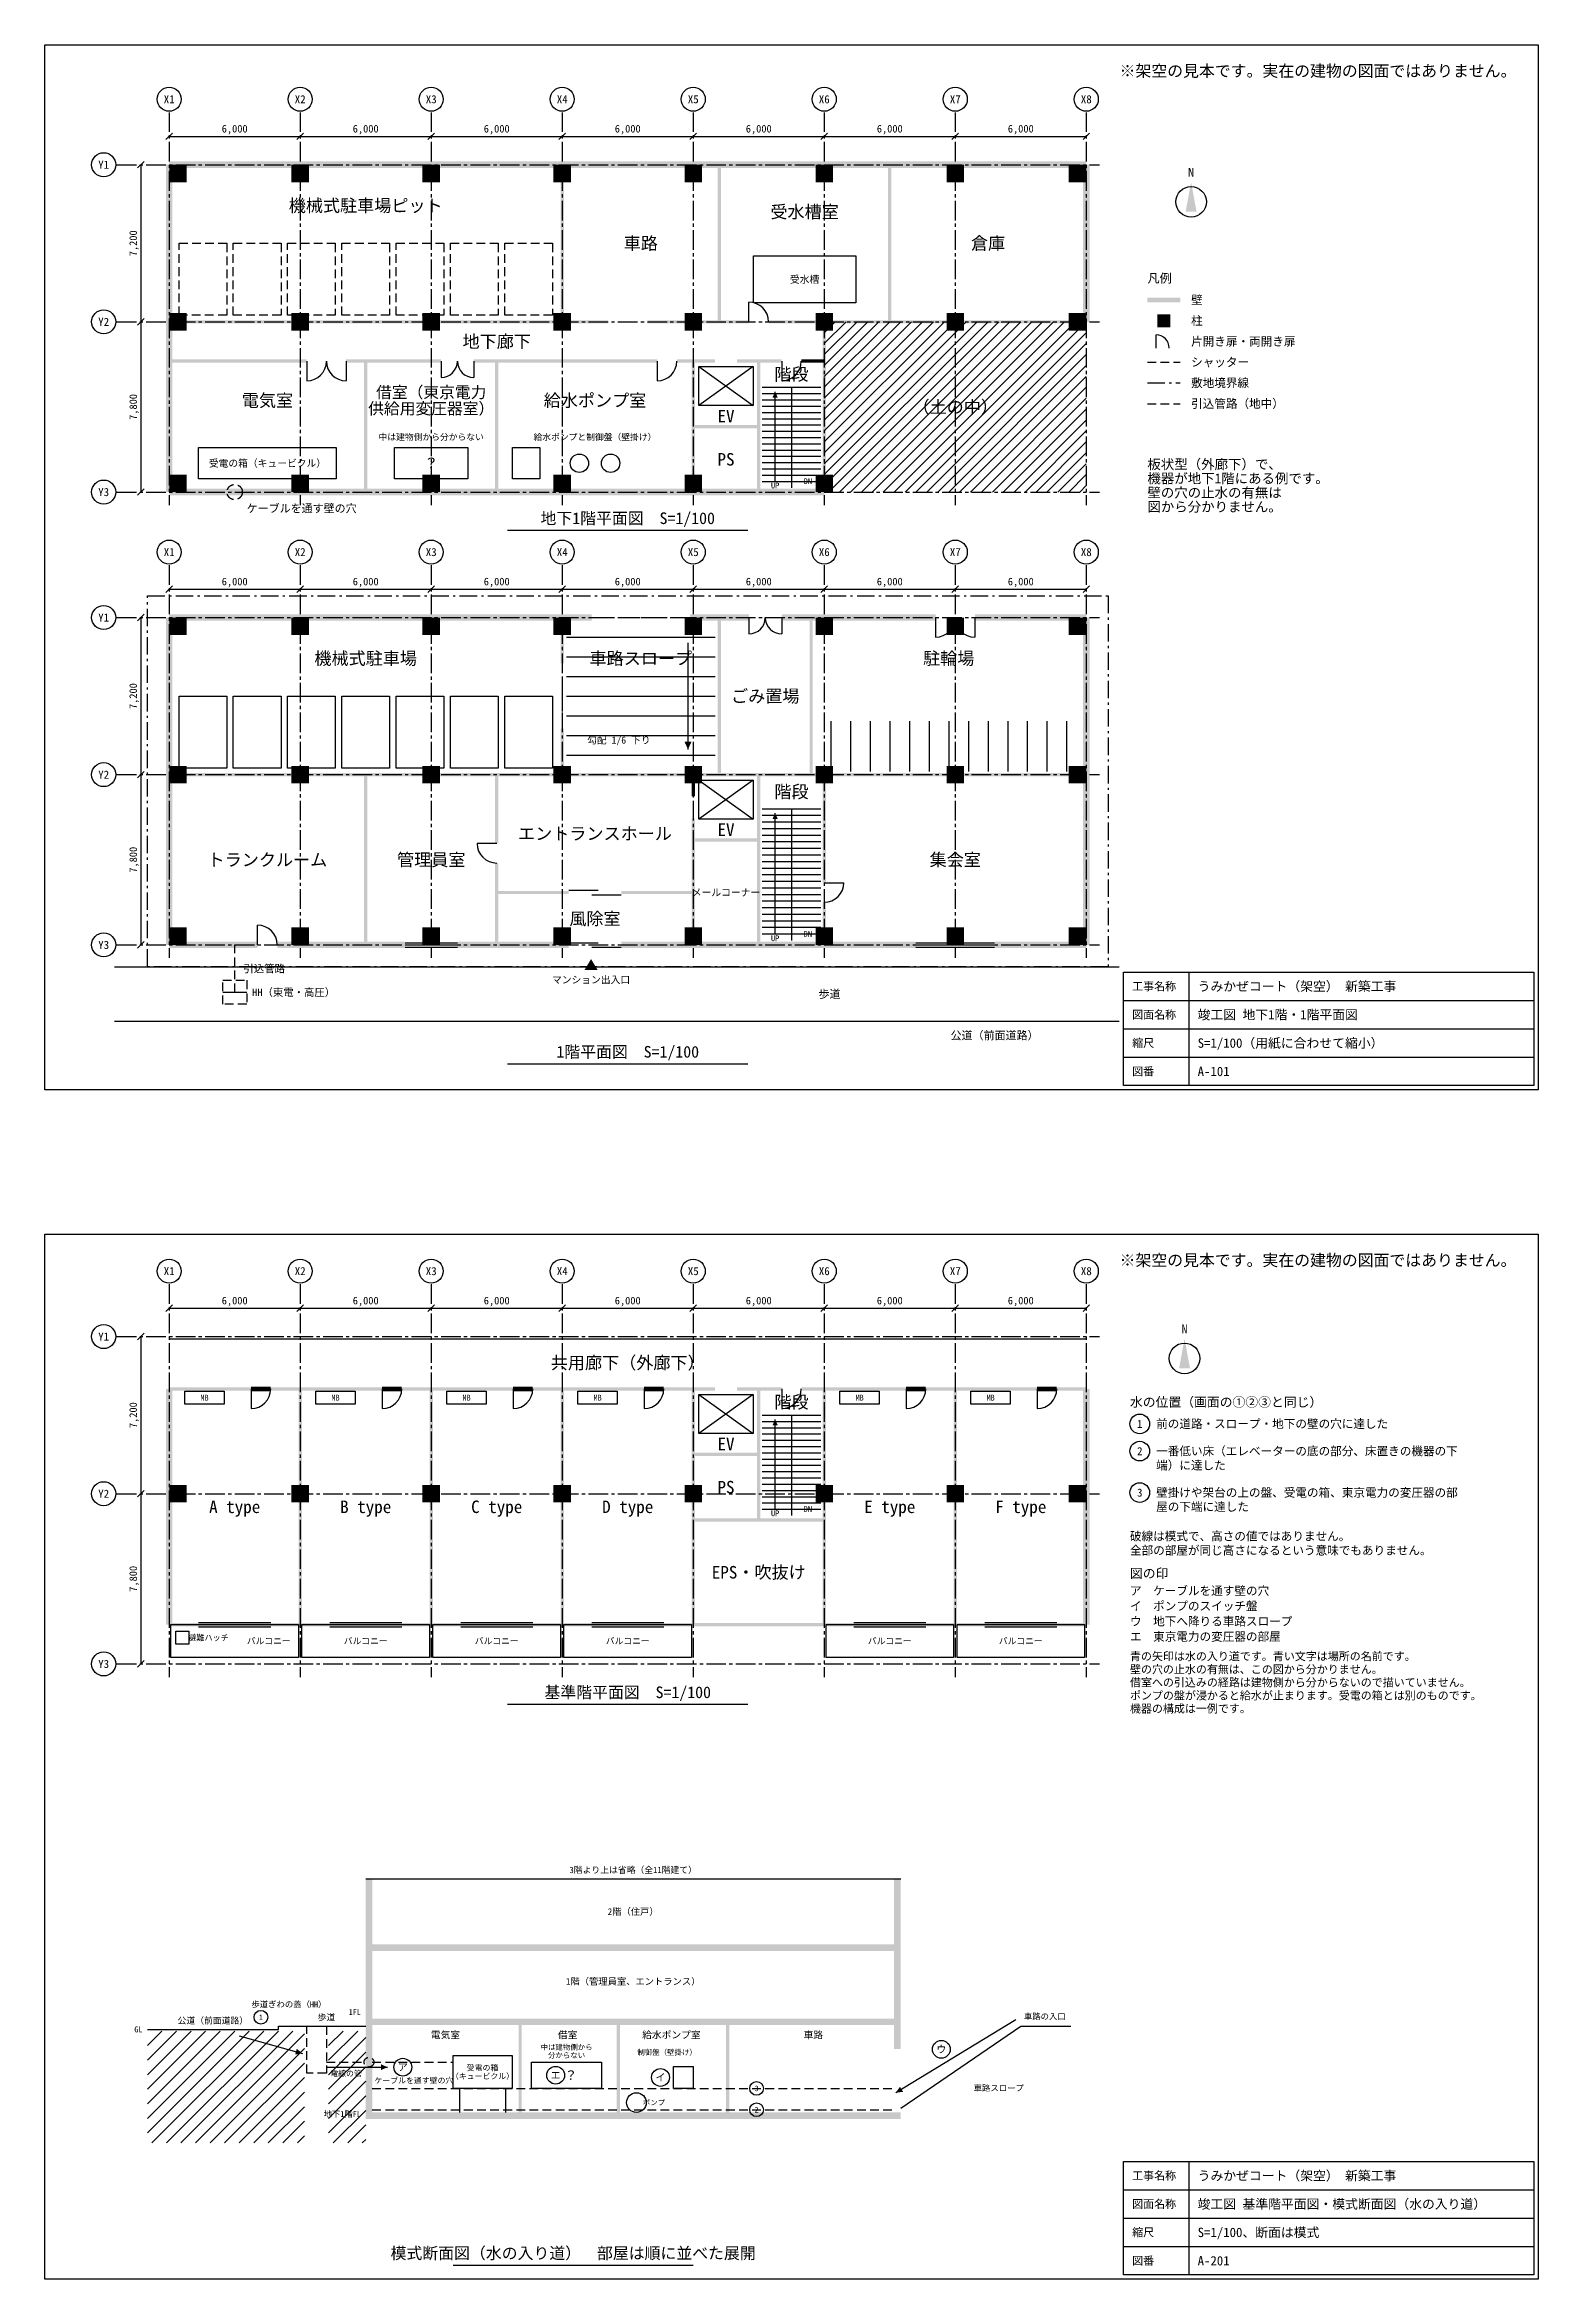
# Model space of a CAD drawing. Header units: millimetres. Extents: x 800 to 69200, y -103200 to -800.
import ezdxf
from ezdxf.enums import TextEntityAlignment as Align

# ---------------------------------------------------------------- set-up
doc = ezdxf.new("R2010")
doc.units = ezdxf.units.MM
for name, pattern in [('CENTER', [1350, 900, -150, 150, -150]), ('DASHDOT', [1300, 800, -200, 100, -200]), ('DASHED', [600, 400, -200])]:
    doc.linetypes.add(name, pattern=pattern)
for name, color, linetype in [('シャッター', 7, 'DASHED'), ('図枠', 7, 'CONTINUOUS'), ('地盤', 8, 'CONTINUOUS'), ('壁', 7, 'CONTINUOUS'), ('寸法', 5, 'CONTINUOUS'), ('建具', 7, 'CONTINUOUS'), ('引込', 5, 'DASHED'), ('敷地', 7, 'DASHDOT'), ('文字', 7, 'CONTINUOUS'), ('柱', 7, 'CONTINUOUS'), ('水の位置', 4, 'DASHED'), ('水の入り道', 4, 'CONTINUOUS'), ('設備', 8, 'CONTINUOUS'), ('通り芯', 1, 'CENTER'), ('道路', 8, 'CONTINUOUS'), ('階段EV', 8, 'CONTINUOUS')]:
    doc.layers.add(name, color=color, linetype=linetype)
doc.styles.add('JP', font='msgothic.ttc')

msp = doc.modelspace()

# ---------------------------------------------------------------- linework, layer by layer
at = {"layer": 'シャッター'}
for p, q in [((51300, -15350), (52800, -15350)), ((25850, -27050), (30350, -27050)), ((24500, -29150), (24500, -32150))]:
    msp.add_line(p, q, dxfattribs=at)
for points in [[(6950, -9900), (9135.71, -9900), (9135.71, -13200), (6950, -13200)], [(9435.71, -9900), (11621.43, -9900), (11621.43, -13200), (9435.71, -13200)], [(11921.43, -9900), (14107.14, -9900), (14107.14, -13200), (11921.43, -13200)], [(14407.14, -9900), (16592.86, -9900), (16592.86, -13200), (14407.14, -13200)], [(16892.86, -9900), (19078.57, -9900), (19078.57, -13200), (16892.86, -13200)], [(19378.57, -9900), (21564.29, -9900), (21564.29, -13200), (19378.57, -13200)], [(21864.29, -9900), (24050, -9900), (24050, -13200), (21864.29, -13200)]]:
    msp.add_lwpolyline(points, close=True, dxfattribs=at)
at = {"layer": '図枠'}
for p, q in [((22000, -23050), (33000, -23050)), ((53200, -43300), (53200, -48500)), ((50200, -44600), (69000, -44600)), ((50200, -45900), (69000, -45900)), ((22000, -47500), (33000, -47500)), ((50200, -47200), (69000, -47200)), ((22000, -76850), (33000, -76850)), ((15500, -84850), (40000, -84850)), ((53200, -97800), (53200, -103000)), ((50200, -99100), (69000, -99100)), ((50200, -100400), (69000, -100400)), ((50200, -101700), (69000, -101700)), ((19500, -102550), (30500, -102550))]:
    msp.add_line(p, q, dxfattribs=at)
for points in [[(800, -800), (69200, -800), (69200, -48700), (800, -48700)], [(50200, -43300), (69000, -43300), (69000, -48500), (50200, -48500)], [(800, -55300), (69200, -55300), (69200, -103200), (800, -103200)], [(50200, -97800), (69000, -97800), (69000, -103000), (50200, -103000)]]:
    msp.add_lwpolyline(points, close=True, dxfattribs=at)
for centre, radius in [((6500, -3300), 550), ((12500, -3300), 550), ((18500, -3300), 550), ((24500, -3300), 550), ((30500, -3300), 550), ((36500, -3300), 550), ((42500, -3300), 550), ((48500, -3300), 550), ((3500, -6300), 550), ((53300, -8000), 700), ((3500, -13500), 550), ((3500, -21300), 550), ((6500, -24050), 550), ((12500, -24050), 550), ((18500, -24050), 550), ((24500, -24050), 550), ((30500, -24050), 550), ((36500, -24050), 550), ((42500, -24050), 550), ((48500, -24050), 550), ((3500, -27050), 550), ((3500, -34250), 550), ((3500, -42050), 550), ((6500, -57000), 550), ((12500, -57000), 550), ((18500, -57000), 550), ((24500, -57000), 550), ((30500, -57000), 550), ((36500, -57000), 550), ((42500, -57000), 550), ((48500, -57000), 550), ((3500, -60000), 550), ((53000, -61000), 700), ((3500, -67200), 550), ((3500, -75000), 550), ((17200, -93480), 407.41), ((41861.11, -92660.19), 407.41), ((24200, -93850), 407.41), ((29000, -93950), 407.41)]:
    msp.add_circle(centre, radius, dxfattribs=at)
for points in [[(53300, -7100), (53050, -8450), (53550, -8450)], [(25820, -42700), (25520, -43200), (26120, -43200)], [(53000, -60100), (52750, -61450), (53250, -61450)]]:
    msp.add_solid(points, dxfattribs=at)
at = {"layer": '地盤'}
for p, q in [((37000, -13500), (36500, -14000)), ((37500, -13500), (36500, -14500)), ((38000, -13500), (36500, -15000)), ((38500, -13500), (36500, -15500)), ((39000, -13500), (36500, -16000)), ((39500, -13500), (36500, -16500)), ((40000, -13500), (36500, -17000)), ((40500, -13500), (36500, -17500)), ((41000, -13500), (36500, -18000)), ((41500, -13500), (36500, -18500)), ((42000, -13500), (36500, -19000)), ((42500, -13500), (36500, -19500)), ((43000, -13500), (36500, -20000)), ((43500, -13500), (36500, -20500)), ((44000, -13500), (36500, -21000)), ((44500, -13500), (36700, -21300)), ((45000, -13500), (37200, -21300)), ((45500, -13500), (37700, -21300)), ((46000, -13500), (38200, -21300)), ((46500, -13500), (38700, -21300)), ((47000, -13500), (39200, -21300)), ((47500, -13500), (39700, -21300)), ((48000, -13500), (40200, -21300)), ((48500, -13500), (40700, -21300)), ((48500, -14000), (41200, -21300)), ((48500, -14500), (41700, -21300)), ((48500, -15000), (42200, -21300)), ((48500, -15500), (42700, -21300)), ((48500, -16000), (43200, -21300)), ((48500, -16500), (43700, -21300)), ((48500, -17000), (44200, -21300)), ((48500, -17500), (44700, -21300)), ((48500, -18000), (45200, -21300)), ((48500, -18500), (45700, -21300)), ((48500, -19000), (46200, -21300)), ((48500, -19500), (46700, -21300)), ((48500, -20000), (47200, -21300)), ((48500, -20500), (47700, -21300)), ((48500, -21000), (48200, -21300)), ((6166.67, -91824.07), (5500, -92490.74)), ((6833.33, -91824.07), (5500, -93157.41)), ((7500, -91824.07), (5500, -93824.07)), ((8166.67, -91824.07), (5500, -94490.74)), ((8833.33, -91824.07), (5500, -95157.41)), ((9500, -91824.07), (5500, -95824.07)), ((10166.67, -91824.07), (5500, -96490.74)), ((10833.33, -91824.07), (5707.41, -96950)), ((11500, -91824.07), (6374.07, -96950)), ((12166.67, -91824.07), (7040.74, -96950)), ((12700, -91957.41), (7707.41, -96950)), ((14466.67, -91824.07), (13800, -92490.74)), ((15133.33, -91824.07), (13800, -93157.41)), ((15500, -92124.07), (13800, -93824.07)), ((12700, -92624.07), (8374.07, -96950)), ((15500, -92790.74), (13800, -94490.74)), ((12700, -93290.74), (9040.74, -96950)), ((12700, -93957.41), (9707.41, -96950)), ((15500, -93457.41), (13800, -95157.41)), ((15500, -94124.07), (13800, -95824.07)), ((12700, -94624.07), (10374.07, -96950)), ((15500, -94790.74), (13800, -96490.74)), ((12700, -95290.74), (11040.74, -96950)), ((12700, -95957.41), (11707.41, -96950)), ((15500, -95457.41), (14007.41, -96950)), ((15500, -96124.07), (14674.07, -96950)), ((12700, -96624.07), (12374.07, -96950)), ((15500, -96790.74), (15340.74, -96950))]:
    msp.add_line(p, q, dxfattribs=at)
at = {"layer": '壁'}
for points in [[(6350, -6300), (6650, -6300), (6350, -21300), (6650, -21300)], [(6500, -6150), (48500, -6150), (6500, -6450), (48500, -6450)], [(24425, -6300), (24575, -6300), (24425, -13500), (24575, -13500)], [(31625, -6300), (31775, -6300), (31625, -13500), (31775, -13500)], [(39425, -6300), (39575, -6300), (39425, -13500), (39575, -13500)], [(48350, -6300), (48650, -6300), (48350, -13500), (48650, -13500)], [(51300, -12400), (52800, -12400), (51300, -12600), (52800, -12600)], [(6500, -13425), (26600, -13425), (6500, -13575), (26600, -13575)], [(28400, -13425), (33050, -13425), (28400, -13575), (33050, -13575)], [(33950, -13425), (48500, -13425), (33950, -13575), (48500, -13575)], [(36425, -13500), (36575, -13500), (36425, -21300), (36575, -21300)], [(6500, -15225), (12800, -15225), (6500, -15375), (12800, -15375)], [(14600, -15225), (18950, -15225), (14600, -15375), (18950, -15375)], [(15425, -15300), (15575, -15300), (15425, -21300), (15575, -21300)], [(20450, -15225), (28850, -15225), (20450, -15375), (28850, -15375)], [(21425, -15300), (21575, -15300), (21425, -21300), (21575, -21300)], [(29750, -15225), (31500, -15225), (29750, -15375), (31500, -15375)], [(30425, -15300), (30575, -15300), (30425, -21300), (30575, -21300)], [(32500, -15225), (34550, -15225), (32500, -15375), (34550, -15375)], [(33425, -15300), (33575, -15300), (33425, -21300), (33575, -21300)], [(35450, -15225), (36500, -15225), (35450, -15375), (36500, -15375)], [(30500, -18225), (33500, -18225), (30500, -18375), (33500, -18375)], [(6500, -21150), (36500, -21150), (6500, -21450), (36500, -21450)], [(6350, -27050), (6650, -27050), (6350, -42050), (6650, -42050)], [(6500, -26900), (25850, -26900), (6500, -27200), (25850, -27200)], [(24425, -27050), (24575, -27050), (24425, -29150), (24575, -29150)], [(30350, -26900), (33050, -26900), (30350, -27200), (33050, -27200)], [(31625, -27050), (31775, -27050), (31625, -34250), (31775, -34250)], [(34550, -26900), (41600, -26900), (34550, -27200), (41600, -27200)], [(35825, -27050), (35975, -27050), (35825, -34250), (35975, -34250)], [(43400, -26900), (48500, -26900), (43400, -27200), (48500, -27200)], [(48350, -27050), (48650, -27050), (48350, -42050), (48650, -42050)], [(24425, -32150), (24575, -32150), (24425, -34250), (24575, -34250)], [(6500, -34175), (48500, -34175), (6500, -34325), (48500, -34325)], [(15425, -34250), (15575, -34250), (15425, -42050), (15575, -42050)], [(21425, -34250), (21575, -34250), (21425, -37400), (21575, -37400)], [(30425, -34250), (30575, -34250), (30425, -35250), (30575, -35250)], [(33425, -34250), (33575, -34250), (33425, -42050), (33575, -42050)], [(36425, -34250), (36575, -34250), (36425, -39200), (36575, -39200)], [(30425, -36250), (30575, -36250), (30425, -42050), (30575, -42050)], [(30500, -37175), (33500, -37175), (30500, -37325), (33500, -37325)], [(21425, -38300), (21575, -38300), (21425, -42050), (21575, -42050)], [(21500, -39575), (24800, -39575), (21500, -39725), (24800, -39725)], [(27200, -39575), (30500, -39575), (27200, -39725), (30500, -39725)], [(36425, -40100), (36575, -40100), (36425, -42050), (36575, -42050)], [(6500, -41900), (10550, -41900), (6500, -42200), (10550, -42200)], [(11450, -41900), (17300, -41900), (11450, -42200), (17300, -42200)], [(19700, -41900), (24800, -41900), (19700, -42200), (24800, -42200)], [(27200, -41900), (40700, -41900), (27200, -42200), (40700, -42200)], [(44300, -41900), (48500, -41900), (44300, -42200), (48500, -42200)], [(6350, -62400), (6650, -62400), (6350, -73200), (6650, -73200)], [(6500, -62325), (31500, -62325), (6500, -62475), (31500, -62475)], [(10250, -62290), (11150, -62290), (10250, -62510), (11150, -62510)], [(12425, -62400), (12575, -62400), (12425, -73200), (12575, -73200)], [(16250, -62290), (17150, -62290), (16250, -62510), (17150, -62510)], [(18425, -62400), (18575, -62400), (18425, -73200), (18575, -73200)], [(22250, -62290), (23150, -62290), (22250, -62510), (23150, -62510)], [(24425, -62400), (24575, -62400), (24425, -73200), (24575, -73200)], [(28250, -62290), (29150, -62290), (28250, -62510), (29150, -62510)], [(30425, -62400), (30575, -62400), (30425, -73200), (30575, -73200)], [(32500, -62325), (34550, -62325), (32500, -62475), (34550, -62475)], [(33425, -62400), (33575, -62400), (33425, -68400), (33575, -68400)], [(35450, -62325), (48500, -62325), (35450, -62475), (48500, -62475)], [(36425, -62400), (36575, -62400), (36425, -73200), (36575, -73200)], [(40250, -62290), (41150, -62290), (40250, -62510), (41150, -62510)], [(42425, -62400), (42575, -62400), (42425, -73200), (42575, -73200)], [(46250, -62290), (47150, -62290), (46250, -62510), (47150, -62510)], [(48350, -62400), (48650, -62400), (48350, -73200), (48650, -73200)], [(30500, -65325), (33500, -65325), (30500, -65475), (33500, -65475)], [(30500, -68325), (36500, -68325), (30500, -68475), (36500, -68475)], [(6500, -73125), (48500, -73125), (6500, -73275), (48500, -73275)], [(7850, -73090), (11150, -73090), (7850, -73310), (11150, -73310)], [(13850, -73090), (17150, -73090), (13850, -73310), (17150, -73310)], [(19850, -73090), (23150, -73090), (19850, -73310), (23150, -73310)], [(25850, -73090), (29150, -73090), (25850, -73310), (29150, -73310)], [(37850, -73090), (41150, -73090), (37850, -73310), (41150, -73310)], [(43850, -73090), (47150, -73090), (43850, -73310), (47150, -73310)], [(15500, -84850), (15800, -84850), (15500, -95850), (15800, -95850)], [(39700, -84850), (40000, -84850), (39700, -91250), (40000, -91250)], [(15500, -87850), (40000, -87850), (15500, -88150), (40000, -88150)], [(15500, -91250), (40000, -91250), (15500, -91550), (40000, -91550)], [(22500, -91550), (22650, -91550), (22500, -95550), (22650, -95550)], [(27000, -91550), (27150, -91550), (27000, -95550), (27150, -95550)], [(32000, -91550), (32150, -91550), (32000, -95550), (32150, -95550)], [(39700, -91250), (40000, -91250), (39700, -92650), (40000, -92650)], [(15500, -95550), (40000, -95550), (15500, -95850), (40000, -95850)]]:
    msp.add_solid(points, dxfattribs=at)
at = {"layer": '寸法'}
for p, q in [((6350, -5150), (6650, -4850)), ((6500, -5000), (48500, -5000)), ((12350, -5150), (12650, -4850)), ((18350, -5150), (18650, -4850)), ((24350, -5150), (24650, -4850)), ((30350, -5150), (30650, -4850)), ((36350, -5150), (36650, -4850)), ((42350, -5150), (42650, -4850)), ((48350, -5150), (48650, -4850)), ((5050, -6450), (5350, -6150)), ((5200, -6300), (5200, -21300)), ((5050, -13650), (5350, -13350)), ((5050, -21450), (5350, -21150)), ((6350, -25900), (6650, -25600)), ((12350, -25900), (12650, -25600)), ((18350, -25900), (18650, -25600)), ((24350, -25900), (24650, -25600)), ((30350, -25900), (30650, -25600)), ((36350, -25900), (36650, -25600)), ((42350, -25900), (42650, -25600)), ((48350, -25900), (48650, -25600)), ((6500, -25750), (48500, -25750)), ((5050, -27200), (5350, -26900)), ((5200, -27050), (5200, -42050)), ((5050, -34400), (5350, -34100)), ((5050, -42200), (5350, -41900)), ((8950, -44225), (10050, -44225)), ((6350, -58850), (6650, -58550)), ((6500, -58700), (48500, -58700)), ((12350, -58850), (12650, -58550)), ((18350, -58850), (18650, -58550)), ((24350, -58850), (24650, -58550)), ((30350, -58850), (30650, -58550)), ((36350, -58850), (36650, -58550)), ((42350, -58850), (42650, -58550)), ((48350, -58850), (48650, -58550)), ((5050, -60150), (5350, -59850)), ((5200, -60000), (5200, -75000)), ((5050, -67350), (5350, -67050)), ((5050, -75150), (5350, -74850))]:
    msp.add_line(p, q, dxfattribs=at)
at = {"layer": '建具'}
for p, q in [((33050, -13500), (33050, -12600)), ((51700, -14700), (51700, -14100)), ((12800, -15300), (12800, -16200)), ((14600, -15300), (14600, -16200)), ((18950, -15300), (18950, -16050)), ((20450, -15300), (20450, -16050)), ((28850, -15300), (28850, -16200)), ((34550, -15300), (34550, -16200)), ((33050, -27050), (33050, -27800)), ((34550, -27050), (34550, -27800)), ((41600, -27050), (41600, -27950)), ((43400, -27050), (43400, -27950)), ((30260, -28202), (30260, -33098)), ((21500, -37400), (20600, -37400)), ((24800, -39550), (26150, -39550)), ((25850, -39750), (27200, -39750)), ((36500, -39200), (37400, -39200)), ((10550, -42050), (10550, -41150)), ((17300, -41950), (19700, -41950)), ((24800, -41950), (26150, -41950)), ((40700, -41950), (44300, -41950)), ((17300, -42050), (19700, -42050)), ((17300, -42150), (19700, -42150)), ((25850, -42150), (27200, -42150)), ((40700, -42050), (44300, -42050)), ((40700, -42150), (44300, -42150)), ((6500, -60100), (48500, -60100)), ((10250, -62400), (10250, -63300)), ((16250, -62400), (16250, -63300)), ((22250, -62400), (22250, -63300)), ((28250, -62400), (28250, -63300)), ((34550, -62400), (34550, -63300)), ((40250, -62400), (40250, -63300)), ((46250, -62400), (46250, -63300)), ((7850, -73100), (11150, -73100)), ((7850, -73200), (11150, -73200)), ((7850, -73300), (11150, -73300)), ((13850, -73100), (17150, -73100)), ((13850, -73200), (17150, -73200)), ((13850, -73300), (17150, -73300)), ((19850, -73100), (23150, -73100)), ((19850, -73200), (23150, -73200)), ((19850, -73300), (23150, -73300)), ((25850, -73100), (29150, -73100)), ((25850, -73200), (29150, -73200)), ((25850, -73300), (29150, -73300)), ((37850, -73100), (41150, -73100)), ((37850, -73200), (41150, -73200)), ((37850, -73300), (41150, -73300)), ((43850, -73100), (47150, -73100)), ((43850, -73200), (47150, -73200)), ((43850, -73300), (47150, -73300))]:
    msp.add_line(p, q, dxfattribs=at)
for centre, radius, start, end in [((33050, -13500), 900, 0, 90), ((51700, -14700), 600, 0, 90), ((12800, -15300), 900, 270, 0), ((14600, -15300), 900, 180, 270), ((18950, -15300), 750, 270, 0), ((20450, -15300), 750, 180, 270), ((28850, -15300), 900, 270, 0), ((34550, -15300), 900, 270, 0), ((33050, -27050), 750, 270, 0), ((34550, -27050), 750, 180, 270), ((41600, -27050), 900, 270, 0), ((43400, -27050), 900, 180, 270), ((21500, -37400), 900, 180, 270), ((36500, -39200), 900, 270, 0), ((10550, -42050), 900, 0, 90), ((10250, -62400), 900, 270, 0), ((16250, -62400), 900, 270, 0), ((22250, -62400), 900, 270, 0), ((28250, -62400), 900, 270, 0), ((34550, -62400), 900, 270, 0), ((40250, -62400), 900, 270, 0), ((46250, -62400), 900, 270, 0)]:
    msp.add_arc(centre, radius, start, end, dxfattribs=at)
msp.add_solid([(30260, -33098), (30096.9, -32732.76), (30423.1, -32732.76)], dxfattribs=at)
at = {"layer": '引込'}
for p, q in [((51300, -17250), (52800, -17250)), ((9500, -44225), (9500, -42050)), ((13700, -93250), (15500, -93250)), ((15800, -93250), (19500, -93250))]:
    msp.add_line(p, q, dxfattribs=at)
for points in [[(8950, -43675), (10050, -43675), (10050, -44775), (8950, -44775)], [(12800, -91600), (13700, -91600), (13700, -93750), (12800, -93750)]]:
    msp.add_lwpolyline(points, close=True, dxfattribs=at)
for centre, radius in [((9500, -21300), 350), ((15650, -93250), 222.22)]:
    msp.add_circle(centre, radius, dxfattribs=at)
at = {"layer": '敷地'}
msp.add_line((51300, -16300), (52800, -16300), dxfattribs=at)
msp.add_lwpolyline([(5500, -26050), (49500, -26050), (49500, -43050), (5500, -43050)], close=True, dxfattribs=at)
at = {"layer": '柱'}
for points in [[(6500, -6300), (7300, -6300), (6500, -7100), (7300, -7100)], [(12100, -6300), (12900, -6300), (12100, -7100), (12900, -7100)], [(18100, -6300), (18900, -6300), (18100, -7100), (18900, -7100)], [(24100, -6300), (24900, -6300), (24100, -7100), (24900, -7100)], [(30100, -6300), (30900, -6300), (30100, -7100), (30900, -7100)], [(36100, -6300), (36900, -6300), (36100, -7100), (36900, -7100)], [(42100, -6300), (42900, -6300), (42100, -7100), (42900, -7100)], [(47700, -6300), (48500, -6300), (47700, -7100), (48500, -7100)], [(6500, -13100), (7300, -13100), (6500, -13900), (7300, -13900)], [(12100, -13100), (12900, -13100), (12100, -13900), (12900, -13900)], [(18100, -13100), (18900, -13100), (18100, -13900), (18900, -13900)], [(24100, -13100), (24900, -13100), (24100, -13900), (24900, -13900)], [(30100, -13100), (30900, -13100), (30100, -13900), (30900, -13900)], [(36100, -13100), (36900, -13100), (36100, -13900), (36900, -13900)], [(42100, -13100), (42900, -13100), (42100, -13900), (42900, -13900)], [(47700, -13100), (48500, -13100), (47700, -13900), (48500, -13900)], [(51750, -13150), (52350, -13150), (51750, -13750), (52350, -13750)], [(6500, -20500), (7300, -20500), (6500, -21300), (7300, -21300)], [(12100, -20500), (12900, -20500), (12100, -21300), (12900, -21300)], [(18100, -20500), (18900, -20500), (18100, -21300), (18900, -21300)], [(24100, -20500), (24900, -20500), (24100, -21300), (24900, -21300)], [(30100, -20500), (30900, -20500), (30100, -21300), (30900, -21300)], [(36100, -20500), (36900, -20500), (36100, -21300), (36900, -21300)], [(6500, -27050), (7300, -27050), (6500, -27850), (7300, -27850)], [(12100, -27050), (12900, -27050), (12100, -27850), (12900, -27850)], [(18100, -27050), (18900, -27050), (18100, -27850), (18900, -27850)], [(24100, -27050), (24900, -27050), (24100, -27850), (24900, -27850)], [(30100, -27050), (30900, -27050), (30100, -27850), (30900, -27850)], [(36100, -27050), (36900, -27050), (36100, -27850), (36900, -27850)], [(42100, -27050), (42900, -27050), (42100, -27850), (42900, -27850)], [(47700, -27050), (48500, -27050), (47700, -27850), (48500, -27850)], [(6500, -33850), (7300, -33850), (6500, -34650), (7300, -34650)], [(12100, -33850), (12900, -33850), (12100, -34650), (12900, -34650)], [(18100, -33850), (18900, -33850), (18100, -34650), (18900, -34650)], [(24100, -33850), (24900, -33850), (24100, -34650), (24900, -34650)], [(30100, -33850), (30900, -33850), (30100, -34650), (30900, -34650)], [(36100, -33850), (36900, -33850), (36100, -34650), (36900, -34650)], [(42100, -33850), (42900, -33850), (42100, -34650), (42900, -34650)], [(47700, -33850), (48500, -33850), (47700, -34650), (48500, -34650)], [(6500, -41250), (7300, -41250), (6500, -42050), (7300, -42050)], [(12100, -41250), (12900, -41250), (12100, -42050), (12900, -42050)], [(18100, -41250), (18900, -41250), (18100, -42050), (18900, -42050)], [(24100, -41250), (24900, -41250), (24100, -42050), (24900, -42050)], [(30100, -41250), (30900, -41250), (30100, -42050), (30900, -42050)], [(36100, -41250), (36900, -41250), (36100, -42050), (36900, -42050)], [(42100, -41250), (42900, -41250), (42100, -42050), (42900, -42050)], [(47700, -41250), (48500, -41250), (47700, -42050), (48500, -42050)], [(6500, -66800), (7300, -66800), (6500, -67600), (7300, -67600)], [(12100, -66800), (12900, -66800), (12100, -67600), (12900, -67600)], [(18100, -66800), (18900, -66800), (18100, -67600), (18900, -67600)], [(24100, -66800), (24900, -66800), (24100, -67600), (24900, -67600)], [(30100, -66800), (30900, -66800), (30100, -67600), (30900, -67600)], [(36100, -66800), (36900, -66800), (36100, -67600), (36900, -67600)], [(42100, -66800), (42900, -66800), (42100, -67600), (42900, -67600)], [(47700, -66800), (48500, -66800), (47700, -67600), (48500, -67600)]]:
    msp.add_solid(points, dxfattribs=at)
at = {"layer": '水の位置'}
for p, q in [((15800, -94450), (39700, -94450)), ((15800, -95430), (39700, -95430))]:
    msp.add_line(p, q, dxfattribs=at)
at = {"layer": '水の入り道'}
for p, q in [((9700, -92046.3), (12600, -92850)), ((45277.78, -91303.7), (39777.78, -94650)), ((13750, -93480), (16500, -93480))]:
    msp.add_line(p, q, dxfattribs=at)
for centre, radius in [((50950, -64000), 450), ((50950, -65250), 450), ((50950, -67150), 450), ((10700, -91194.44), 314.81), ((33400, -94450), 314.81), ((33400, -95430), 314.81)]:
    msp.add_circle(centre, radius, dxfattribs=at)
for points in [[(12600, -92850), (12270.39, -92899.7), (12342.99, -92637.73)], [(16500, -93480), (16195.64, -93615.92), (16195.64, -93344.08)], [(39777.78, -94650), (39967.15, -94375.68), (40108.44, -94607.92)]]:
    msp.add_solid(points, dxfattribs=at)
at = {"layer": '設備'}
for p, q in [((36800, -31802), (36800, -34100)), ((37700, -31802), (37700, -34100)), ((38600, -31802), (38600, -34100)), ((39500, -31802), (39500, -34100)), ((40400, -31802), (40400, -34100)), ((41300, -31802), (41300, -34100)), ((42200, -31802), (42200, -34100)), ((43100, -31802), (43100, -34100)), ((44000, -31802), (44000, -34100)), ((44900, -31802), (44900, -34100)), ((45800, -31802), (45800, -34100)), ((46700, -31802), (46700, -34100)), ((47600, -31802), (47600, -34100)), ((19800, -94450), (19800, -95550)), ((21900, -94450), (21900, -95550))]:
    msp.add_line(p, q, dxfattribs=at)
for points in [[(33260, -10476), (37940, -10476), (37940, -12636), (33260, -12636)], [(7850, -19260), (14150, -19260), (14150, -20700), (7850, -20700)], [(16820, -19260), (20180, -19260), (20180, -20700), (16820, -20700)], [(22220, -19260), (23480, -19260), (23480, -20700), (22220, -20700)], [(6950, -30650), (9135.71, -30650), (9135.71, -33950), (6950, -33950)], [(9435.71, -30650), (11621.43, -30650), (11621.43, -33950), (9435.71, -33950)], [(11921.43, -30650), (14107.14, -30650), (14107.14, -33950), (11921.43, -33950)], [(14407.14, -30650), (16592.86, -30650), (16592.86, -33950), (14407.14, -33950)], [(16892.86, -30650), (19078.57, -30650), (19078.57, -33950), (16892.86, -33950)], [(19378.57, -30650), (21564.29, -30650), (21564.29, -33950), (19378.57, -33950)], [(21864.29, -30650), (24050, -30650), (24050, -33950), (21864.29, -33950)], [(7220, -62500), (9020, -62500), (9020, -63100), (7220, -63100)], [(13220, -62500), (15020, -62500), (15020, -63100), (13220, -63100)], [(19220, -62500), (21020, -62500), (21020, -63100), (19220, -63100)], [(25220, -62500), (27020, -62500), (27020, -63100), (25220, -63100)], [(37220, -62500), (39020, -62500), (39020, -63100), (37220, -63100)], [(43220, -62500), (45020, -62500), (45020, -63100), (43220, -63100)], [(6580, -73200), (12420, -73200), (12420, -74700), (6580, -74700)], [(6800, -73500), (7400, -73500), (7400, -74100), (6800, -74100)], [(12580, -73200), (18420, -73200), (18420, -74700), (12580, -74700)], [(18580, -73200), (24420, -73200), (24420, -74700), (18580, -74700)], [(24580, -73200), (30420, -73200), (30420, -74700), (24580, -74700)], [(36580, -73200), (42420, -73200), (42420, -74700), (36580, -74700)], [(42580, -73200), (48420, -73200), (48420, -74700), (42580, -74700)], [(19500, -92950), (22200, -92950), (22200, -94450), (19500, -94450)], [(23100, -93250), (26300, -93250), (26300, -94450), (23100, -94450)], [(29600, -93450), (30500, -93450), (30500, -94450), (29600, -94450)]]:
    msp.add_lwpolyline(points, close=True, dxfattribs=at)
for centre, radius in [((25286, -19980), 420), ((26714, -19980), 420), ((27900, -95100), 450)]:
    msp.add_circle(centre, radius, dxfattribs=at)
at = {"layer": '通り芯'}
for p, q in [((6500, -3900), (6500, -21900)), ((12500, -3900), (12500, -21900)), ((18500, -3900), (18500, -21900)), ((24500, -3900), (24500, -21900)), ((30500, -3900), (30500, -21900)), ((36500, -3900), (36500, -21900)), ((42500, -3900), (42500, -21900)), ((48500, -3900), (48500, -21900)), ((4100, -6300), (49100, -6300)), ((4100, -13500), (49100, -13500)), ((4100, -21300), (49100, -21300)), ((6500, -24650), (6500, -42650)), ((12500, -24650), (12500, -42650)), ((18500, -24650), (18500, -42650)), ((24500, -24650), (24500, -42650)), ((30500, -24650), (30500, -42650)), ((36500, -24650), (36500, -42650)), ((42500, -24650), (42500, -42650)), ((48500, -24650), (48500, -42650)), ((4100, -27050), (49100, -27050)), ((4100, -34250), (49100, -34250)), ((4100, -42050), (49100, -42050)), ((6500, -57600), (6500, -75600)), ((12500, -57600), (12500, -75600)), ((18500, -57600), (18500, -75600)), ((24500, -57600), (24500, -75600)), ((30500, -57600), (30500, -75600)), ((36500, -57600), (36500, -75600)), ((42500, -57600), (42500, -75600)), ((48500, -57600), (48500, -75600)), ((4100, -60000), (49100, -60000)), ((4100, -67200), (49100, -67200)), ((4100, -75000), (49100, -75000))]:
    msp.add_line(p, q, dxfattribs=at)
at = {"layer": '道路'}
for p, q in [((4000, -43050), (50000, -43050)), ((4000, -45550), (50000, -45550)), ((5500, -91750), (11500, -91750)), ((11500, -91600), (15500, -91600)), ((11500, -91750), (11500, -91600)), ((40000, -95350), (45500, -91600)), ((45500, -91600), (47800, -91600))]:
    msp.add_line(p, q, dxfattribs=at)
at = {"layer": '階段EV'}
for p, q in [((30750, -15550), (33250, -17340)), ((33250, -15550), (30750, -17340)), ((33650, -16500), (36350, -16500)), ((33650, -16787.5), (36350, -16787.5)), ((33650, -17075), (36350, -17075)), ((33650, -17362.5), (36350, -17362.5)), ((34250, -20800), (34250, -16700)), ((35000, -16500), (35000, -21100)), ((33650, -17650), (36350, -17650)), ((33650, -17937.5), (36350, -17937.5)), ((33650, -18225), (36350, -18225)), ((33650, -18512.5), (36350, -18512.5)), ((33650, -18800), (36350, -18800)), ((33650, -19087.5), (36350, -19087.5)), ((33650, -19375), (36350, -19375)), ((33650, -19662.5), (36350, -19662.5)), ((33650, -19950), (36350, -19950)), ((33650, -20237.5), (36350, -20237.5)), ((33650, -20525), (36350, -20525)), ((33650, -20812.5), (36350, -20812.5)), ((24700, -27950), (31500, -27950)), ((24700, -28850), (31500, -28850)), ((24700, -29750), (31500, -29750)), ((24700, -30650), (31500, -30650)), ((24700, -31550), (31500, -31550)), ((24700, -32450), (31500, -32450)), ((24700, -33350), (31500, -33350)), ((30750, -34500), (33250, -36290)), ((33250, -34500), (30750, -36290)), ((33650, -35810), (36350, -35810)), ((35000, -35810), (35000, -41850)), ((33650, -36112), (36350, -36112)), ((33650, -36414), (36350, -36414)), ((33650, -36716), (36350, -36716)), ((34250, -41550), (34250, -36010)), ((33650, -37018), (36350, -37018)), ((33650, -37320), (36350, -37320)), ((33650, -37622), (36350, -37622)), ((33650, -37924), (36350, -37924)), ((33650, -38226), (36350, -38226)), ((33650, -38528), (36350, -38528)), ((33650, -38830), (36350, -38830)), ((33650, -39132), (36350, -39132)), ((33650, -39434), (36350, -39434)), ((33650, -39736), (36350, -39736)), ((33650, -40038), (36350, -40038)), ((33650, -40340), (36350, -40340)), ((33650, -40642), (36350, -40642)), ((33650, -40944), (36350, -40944)), ((33650, -41246), (36350, -41246)), ((33650, -41548), (36350, -41548)), ((30750, -62650), (33250, -64440)), ((33250, -62650), (30750, -64440)), ((33650, -63600), (36350, -63600)), ((33650, -63887.5), (36350, -63887.5)), ((33650, -64175), (36350, -64175)), ((33650, -64462.5), (36350, -64462.5)), ((34250, -67900), (34250, -63800)), ((35000, -63600), (35000, -68200)), ((33650, -64750), (36350, -64750)), ((33650, -65037.5), (36350, -65037.5)), ((33650, -65325), (36350, -65325)), ((33650, -65612.5), (36350, -65612.5)), ((33650, -65900), (36350, -65900)), ((33650, -66187.5), (36350, -66187.5)), ((33650, -66475), (36350, -66475)), ((33650, -66762.5), (36350, -66762.5)), ((33650, -67050), (36350, -67050)), ((33650, -67337.5), (36350, -67337.5)), ((33650, -67625), (36350, -67625)), ((33650, -67912.5), (36350, -67912.5))]:
    msp.add_line(p, q, dxfattribs=at)
for points in [[(30750, -15550), (33250, -15550), (33250, -17340), (30750, -17340)], [(30750, -34500), (33250, -34500), (33250, -36290), (30750, -36290)], [(30750, -62650), (33250, -62650), (33250, -64440), (30750, -64440)]]:
    msp.add_lwpolyline(points, close=True, dxfattribs=at)
for points in [[(34250, -16700), (34372.33, -16973.93), (34127.67, -16973.93)], [(34250, -36010), (34372.33, -36283.93), (34127.67, -36283.93)], [(34250, -63800), (34372.33, -64073.93), (34127.67, -64073.93)]]:
    msp.add_solid(points, dxfattribs=at)

# ---------------------------------------------------------------- texts
at = {"layer": '寸法', "style": 'JP'}
for s, height, p in [('6,000', 348.5, (9500, -4650)), ('6,000', 348.5, (15500, -4650)), ('6,000', 348.5, (21500, -4650)), ('6,000', 348.5, (27500, -4650)), ('6,000', 348.5, (33500, -4650)), ('6,000', 348.5, (39500, -4650)), ('6,000', 348.5, (45500, -4650)), ('6,000', 348.5, (9500, -25400)), ('6,000', 348.5, (15500, -25400)), ('6,000', 348.5, (21500, -25400)), ('6,000', 348.5, (27500, -25400)), ('6,000', 348.5, (33500, -25400)), ('6,000', 348.5, (39500, -25400)), ('6,000', 348.5, (45500, -25400)), ('6,000', 348.5, (9500, -58350)), ('6,000', 348.5, (15500, -58350)), ('6,000', 348.5, (21500, -58350)), ('6,000', 348.5, (27500, -58350)), ('6,000', 348.5, (33500, -58350)), ('6,000', 348.5, (39500, -58350)), ('6,000', 348.5, (45500, -58350)), ('電線の管', 258.1, (14600, -93768.52))]:
    msp.add_text(s, height=height, dxfattribs=at).set_placement(p, align=Align.MIDDLE_CENTER)
for s, p in [('7,200', (4850, -9900)), ('7,800', (4850, -17400)), ('7,200', (4850, -30650)), ('7,800', (4850, -38150)), ('7,200', (4850, -63600)), ('7,800', (4850, -71100))]:
    msp.add_text(s, height=348.5, rotation=90, dxfattribs=at).set_placement(p, align=Align.MIDDLE_CENTER)
for s, height, p in [('ケーブルを通す壁の穴', 369, (10050, -22050)), ('引込管路', 348.5, (9900, -43137.5)), ('HH（東電・高圧）', 348.5, (10300, -44225)), ('ケーブルを通す壁の穴', 258.1, (15900, -94090))]:
    msp.add_text(s, height=height, dxfattribs=at).set_placement(p, align=Align.MIDDLE_LEFT)
for s, p in [('歩道ぎわの蓋（HH）', (13700, -90600)), ('1FL', (15277.78, -90953.7)), ('GL', (5277.78, -91750)), ('地下1階FL', (15277.78, -95624.07))]:
    msp.add_text(s, height=273.3, dxfattribs=at).set_placement(p, align=Align.MIDDLE_RIGHT)
at = {"layer": '文字', "style": 'JP'}
for p in [(68200, -2000), (68200, -56500)]:
    msp.add_text('※架空の見本です。実在の建物の図面ではありません。', height=533, dxfattribs=at).set_placement(p, align=Align.MIDDLE_RIGHT)
for s, height, p in [('X1', 369, (6500, -3300)), ('X2', 369, (12500, -3300)), ('X3', 369, (18500, -3300)), ('X4', 369, (24500, -3300)), ('X5', 369, (30500, -3300)), ('X6', 369, (36500, -3300)), ('X7', 369, (42500, -3300)), ('X8', 369, (48500, -3300)), ('Y1', 369, (3500, -6300)), ('N', 410, (53300, -6650)), ('機械式駐車場ピット', 574, (15500, -8172)), ('受水槽室', 574, (35600, -8460)), ('車路', 574, (28100, -9900)), ('倉庫', 574, (44000, -9900)), ('受水槽', 328, (35600, -11556)), ('Y2', 369, (3500, -13500)), ('地下廊下', 574, (21500, -14400)), ('借室（東京電力', 528.9, (18500, -16727.5)), ('階段', 574, (35000, -15900)), ('電気室', 574, (11000, -17100)), ('供給用変圧器室）', 528.9, (18500, -17472.5)), ('給水ポンプ室', 574, (26000, -17100)), ('（土の中）', 574, (42500, -17400)), ('EV', 574, (32000, -17820)), ('中は建物側から分からない', 287, (18500, -18780)), ('給水ポンプと制御盤（壁掛け）', 287, (26000, -18780)), ('受電の箱（キュービクル）', 328, (11000, -19980)), ('？', 492, (18500, -19980)), ('PS', 574, (32000, -19800)), ('Y3', 369, (3500, -21300)), ('UP', 266.5, (34250, -21000)), ('DN', 266.5, (35750, -20800)), ('地下1階平面図\u3000S=1/100', 533, (27500, -22500)), ('X1', 369, (6500, -24050)), ('X2', 369, (12500, -24050)), ('X3', 369, (18500, -24050)), ('X4', 369, (24500, -24050)), ('X5', 369, (30500, -24050)), ('X6', 369, (36500, -24050)), ('X7', 369, (42500, -24050)), ('X8', 369, (48500, -24050)), ('Y1', 369, (3500, -27050)), ('機械式駐車場', 574, (15500, -28922)), ('車路スロープ', 574, (28100, -28922)), ('駐輪場', 574, (42200, -28922)), ('ごみ置場', 574, (33800, -30650)), ('勾配 1/6 下り', 328, (27092, -32666)), ('Y2', 369, (3500, -34250)), ('階段', 574, (35000, -35030)), ('エントランスホール', 574, (26000, -36950)), ('EV', 574, (32000, -36770)), ('トランクルーム', 574, (11000, -38150)), ('管理員室', 574, (18500, -38150)), ('集会室', 574, (42500, -38150)), ('メールコーナー', 328, (32000, -39650)), ('風除室', 574, (26000, -40850)), ('Y3', 369, (3500, -42050)), ('UP', 266.5, (34250, -41750)), ('DN', 266.5, (35750, -41550)), ('1階平面図\u3000S=1/100', 533, (27500, -46950)), ('X1', 369, (6500, -57000)), ('X2', 369, (12500, -57000)), ('X3', 369, (18500, -57000)), ('X4', 369, (24500, -57000)), ('X5', 369, (30500, -57000)), ('X6', 369, (36500, -57000)), ('X7', 369, (42500, -57000)), ('X8', 369, (48500, -57000)), ('Y1', 369, (3500, -60000)), ('N', 410, (53000, -59650)), ('共用廊下（外廊下）', 574, (27500, -61200)), ('MB', 266.5, (8120, -62800)), ('MB', 266.5, (14120, -62800)), ('MB', 266.5, (20120, -62800)), ('MB', 266.5, (26120, -62800)), ('階段', 574, (35000, -63000)), ('MB', 266.5, (38120, -62800)), ('MB', 266.5, (44120, -62800)), ('1', 369, (50950, -64000)), ('EV', 574, (32000, -64920)), ('2', 369, (50950, -65250)), ('Y2', 369, (3500, -67200)), ('A type', 574, (9500, -67800)), ('B type', 574, (15500, -67800)), ('C type', 574, (21500, -67800)), ('D type', 574, (27500, -67800)), ('PS', 574, (32000, -66900)), ('E type', 574, (39500, -67800)), ('F type', 574, (45500, -67800)), ('3', 369, (50950, -67150)), ('UP', 266.5, (34250, -68100)), ('DN', 266.5, (35750, -67900)), ('EPS・吹抜け', 574, (33500, -70800)), ('避難ハッチ', 266.5, (8300, -73800)), ('バルコニー', 287, (11060, -73950)), ('バルコニー', 287, (15500, -73950)), ('バルコニー', 287, (21500, -73950)), ('バルコニー', 287, (27500, -73950)), ('バルコニー', 287, (39500, -73950)), ('バルコニー', 287, (45500, -73950)), ('Y3', 369, (3500, -75000)), ('基準階平面図\u3000S=1/100', 533, (27500, -76300)), ('3階より上は省略（全11階建て）', 288.5, (27750, -84442.59)), ('2階（住戸）', 303.7, (27750, -86350)), ('1階（管理員室、エントランス）', 303.7, (27750, -89550)), ('1', 258.1, (10700, -91194.44)), ('電気室', 318.9, (19150, -92000)), ('借室', 318.9, (24750, -92000)), ('給水ポンプ室', 318.9, (29500, -92000)), ('車路', 318.9, (36000, -92000)), ('中は建物側から', 243, (24700, -92564.81)), ('分からない', 243, (24700, -92935.19)), ('制御盤（壁掛け）', 243, (29300, -92800)), ('ウ', 334.1, (41861.11, -92660.19)), ('ア', 334.1, (17200, -93480)), ('（キュービクル）', 258.1, (20850, -93894.44)), ('受電の箱', 258.1, (20850, -93505.56)), ('エ', 334.1, (24200, -93850)), ('？', 425.2, (24900, -93850)), ('イ', 334.1, (29000, -93950)), ('ポンプ', 243, (28700, -95100)), ('3', 258.1, (33400, -94450)), ('2', 258.1, (33400, -95430)), ('模式断面図（水の入り道）\u3000部屋は順に並べた展開', 533, (25000, -102000))]:
    msp.add_text(s, height=height, dxfattribs=at).set_placement(p, align=Align.MIDDLE_CENTER)
for s, height, p in [('凡例', 410, (51300, -11500)), ('壁', 389.5, (53300, -12500)), ('柱', 389.5, (53300, -13450)), ('片開き扉・両開き扉', 389.5, (53300, -14400)), ('シャッター', 389.5, (53300, -15350)), ('敷地境界線', 389.5, (53300, -16300)), ('引込管路（地中）', 389.5, (53300, -17250)), ('板状型（外廊下）で、', 451, (51300, -20025)), ('機器が地下1階にある例です。', 451, (51300, -20675)), ('壁の穴の止水の有無は', 451, (51300, -21325)), ('図から分かりません。', 451, (51300, -21975)), ('工事名称', 369, (50600, -43950)), ('うみかぜコート（架空） 新築工事', 430.5, (53600, -43950)), ('図面名称', 369, (50600, -45250)), ('竣工図 地下1階・1階平面図', 430.5, (53600, -45250)), ('縮尺', 369, (50600, -46550)), ('S=1/100（用紙に合わせて縮小）', 430.5, (53600, -46550)), ('図番', 369, (50600, -47850)), ('A-101', 430.5, (53600, -47850)), ('水の位置（画面の①②③と同じ）', 430.5, (50500, -63000)), ('前の道路・スロープ・地下の壁の穴に達した', 389.5, (51700, -64000)), ('一番低い床（エレベーターの底の部分、床置きの機器の下', 389.5, (51700, -65250)), ('端）に達した', 389.5, (51700, -65900)), ('壁掛けや架台の上の盤、受電の箱、東京電力の変圧器の部', 389.5, (51700, -67150)), ('屋の下端に達した', 389.5, (51700, -67800)), ('破線は模式で、高さの値ではありません。', 389.5, (50500, -69150)), ('全部の部屋が同じ高さになるという意味でもありません。', 389.5, (50500, -69800)), ('図の印', 430.5, (50500, -70850)), ('ア\u3000ケーブルを通す壁の穴', 389.5, (50500, -71650)), ('イ\u3000ポンプのスイッチ盤', 389.5, (50500, -72350)), ('エ\u3000東京電力の変圧器の部屋', 389.5, (50500, -73750)), ('ウ\u3000地下へ降りる車路スロープ', 389.5, (50500, -73050)), ('青の矢印は水の入り道です。青い文字は場所の名前です。', 369, (50500, -74650)), ('借室への引込みの経路は建物側から分からないので描いていません。', 369, (50500, -75850)), ('壁の穴の止水の有無は、この図から分かりません。', 369, (50500, -75250)), ('ポンプの盤が浸かると給水が止まります。受電の箱とは別のものです。', 369, (50500, -76450)), ('機器の構成は一例です。', 369, (50500, -77050)), ('工事名称', 369, (50600, -98450)), ('うみかぜコート（架空） 新築工事', 430.5, (53600, -98450)), ('図面名称', 369, (50600, -99750)), ('竣工図 基準階平面図・模式断面図（水の入り道）', 430.5, (53600, -99750)), ('縮尺', 369, (50600, -101050)), ('S=1/100、断面は模式', 430.5, (53600, -101050)), ('図番', 369, (50600, -102350)), ('A-201', 430.5, (53600, -102350))]:
    msp.add_text(s, height=height, dxfattribs=at).set_placement(p, align=Align.MIDDLE_LEFT)
at = {"layer": '道路', "style": 'JP'}
for s, height, p in [('マンション出入口', 328, (25820, -43650)), ('歩道', 369, (36740, -44300)), ('公道（前面道路）', 369, (44300, -46200)), ('歩道', 288.5, (13700, -91192.59)), ('車路の入口', 273.3, (46600, -91155.56)), ('公道（前面道路）', 288.5, (8500, -91342.59))]:
    msp.add_text(s, height=height, dxfattribs=at).set_placement(p, align=Align.MIDDLE_CENTER)
msp.add_text('車路スロープ', height=273.3, dxfattribs=at).set_placement((43342.59, -94437.96), align=Align.MIDDLE_LEFT)

doc.saveas('drawing.dxf')
